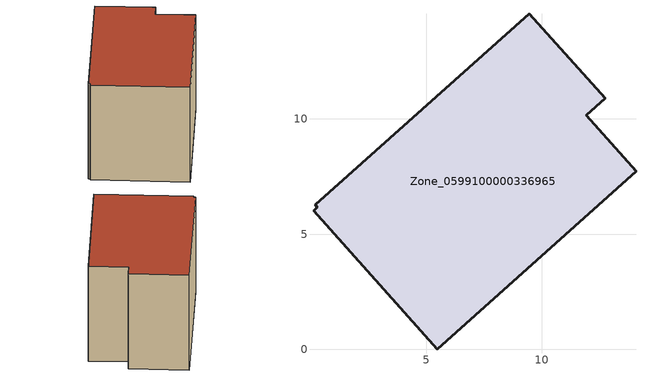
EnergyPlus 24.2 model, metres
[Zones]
Zone_0599100000336965
 floor ground (C_G): 0.17,6.27 9.47,14.57 12.76,10.89 11.94,10.16 14.09,7.74 5.46,0 0.1,6.01 0.26,6.16 z0
 wall outside (C_F): 11.94,10.16 12.76,10.89 9.47,14.57 0.17,6.27 0.26,6.16 0.1,6.01 5.46,0 14.09,7.74 11.94,10.16 z0:8.84
 roof outside (C_R): 0.1,6.01 5.46,0 14.09,7.74 11.94,10.16 12.76,10.89 9.47,14.57 0.17,6.27 0.26,6.16 z8.84
[BUILDING]
Pand.0599100000336965: North Axis=0; Terrain=City; Loads Convergence Tolerance Value=0.04; Temperature Convergence Tolerance Value=0.4; Solar Distribution=FullExterior; Maximum Number of Warmup Days=25; Minimum Number of Warmup Days=1
[Site:Location]
Rotterdam.The.Hague.AP_ZH_NLD Design_Conditions: Latitude=51.96; Longitude=4.45; Time Zone=1; Elevation=-4.5
[SITE:GROUNDTEMPERATURE:BUILDINGSURFACE]
18, 18, 18, 18, 18, 18, 18, 18, 18, 18, 18, 18
[MATERIAL] Thermal Absorptance=0.9; Solar Absorptance=0.7; Visible Absorptance=0.7
Name | Roughness | Thickness | Conductivity | Density | Specific Heat
G.TC.1975-1991 | MediumSmooth | 0.15 | 0.288461 | 540 | 1210
F.TC.1975-1991 | Rough | 0.3 | 0.230769 | 1920 | 840
R.TC.1975-1991 | MediumRough | 0.2 | 0.153846 | 1500 | 1000
[CONSTRUCTION]
C_G: G.TC.1975-1991
C_F: F.TC.1975-1991
C_R: R.TC.1975-1991
[ZONE]
Zone_0599100000336965: Type=1; Multiplier=1; Ceiling Height=Autocalculate; Volume=Autocalculate; Floor Area=autocalculate; Part of Total Floor Area=Yes
[ZONEINFILTRATION:DESIGNFLOWRATE]
Infil_Zone_0599100000336965: Zone or ZoneList or Space or SpaceList=Zone_0599100000336965; Schedule=AlwaysOn; Design Flow Rate Calculation Method=Flow/Area; Flow Rate per Floor Area=0.003; Constant Term Coefficient=1; Temperature Term Coefficient=0; Velocity Term Coefficient=0; Velocity Squared Term Coefficient=0
[HVACTEMPLATE:ZONE:IDEALLOADSAIRSYSTEM]
Zone_0599100000336965: Maximum Heating Supply Air Temperature=50; Minimum Cooling Supply Air Temperature=13; Maximum Heating Supply Air Humidity Ratio=0.0156; Minimum Cooling Supply Air Humidity Ratio=0.0077; Heating Limit=NoLimit; Cooling Limit=NoLimit; Dehumidification Control Type=ConstantSensibleHeatRatio; Cooling Sensible Heat Ratio=0.7; Dehumidification Setpoint=60; Humidification Control Type=None; Humidification Setpoint=30; Outdoor Air Method=None; Outdoor Air Flow Rate per Person=0.00944; Outdoor Air Flow Rate per Zone Floor Area=0; Outdoor Air Flow Rate per Zone=0; Demand Controlled Ventilation Type=None; Outdoor Air Economizer Type=NoEconomizer; Heat Recovery Type=None; Sensible Heat Recovery Effectiveness=0.7; Latent Heat Recovery Effectiveness=0.65
[ZONECONTROL:THERMOSTAT]
ThermostatControl_Zone_0599100000336965: Zone or ZoneList=Zone_0599100000336965; Control Type Schedule=DualSetpointControlType; Control 1=Thermostat_Zone_0599100000336965; Temperature Difference Between Cutout And Setpoint=0
[THERMOSTATSETPOINT:DUALSETPOINT]
Thermostat_Zone_0599100000336965: Heating Setpoint Temperature Schedule=HeatingSetpoint_Zone_0599100000336965; Cooling Setpoint Temperature Schedule=CoolingSetpoint_Zone_0599100000336965
[SCHEDULE:COMPACT]
HeatingSetpoint_Zone_0599100000336965: Through: 12/31, For: AllDays, Until: 24:00, 21
CoolingSetpoint_Zone_0599100000336965: Through: 12/31, For: AllDays, Until: 24:00, 24
DualSetpointControlType: Through: 12/31, For: AllDays, Until: 24:00, 4
AlwaysOn: Through: 12/31, For: AllDays, Until: 24:00, 1
